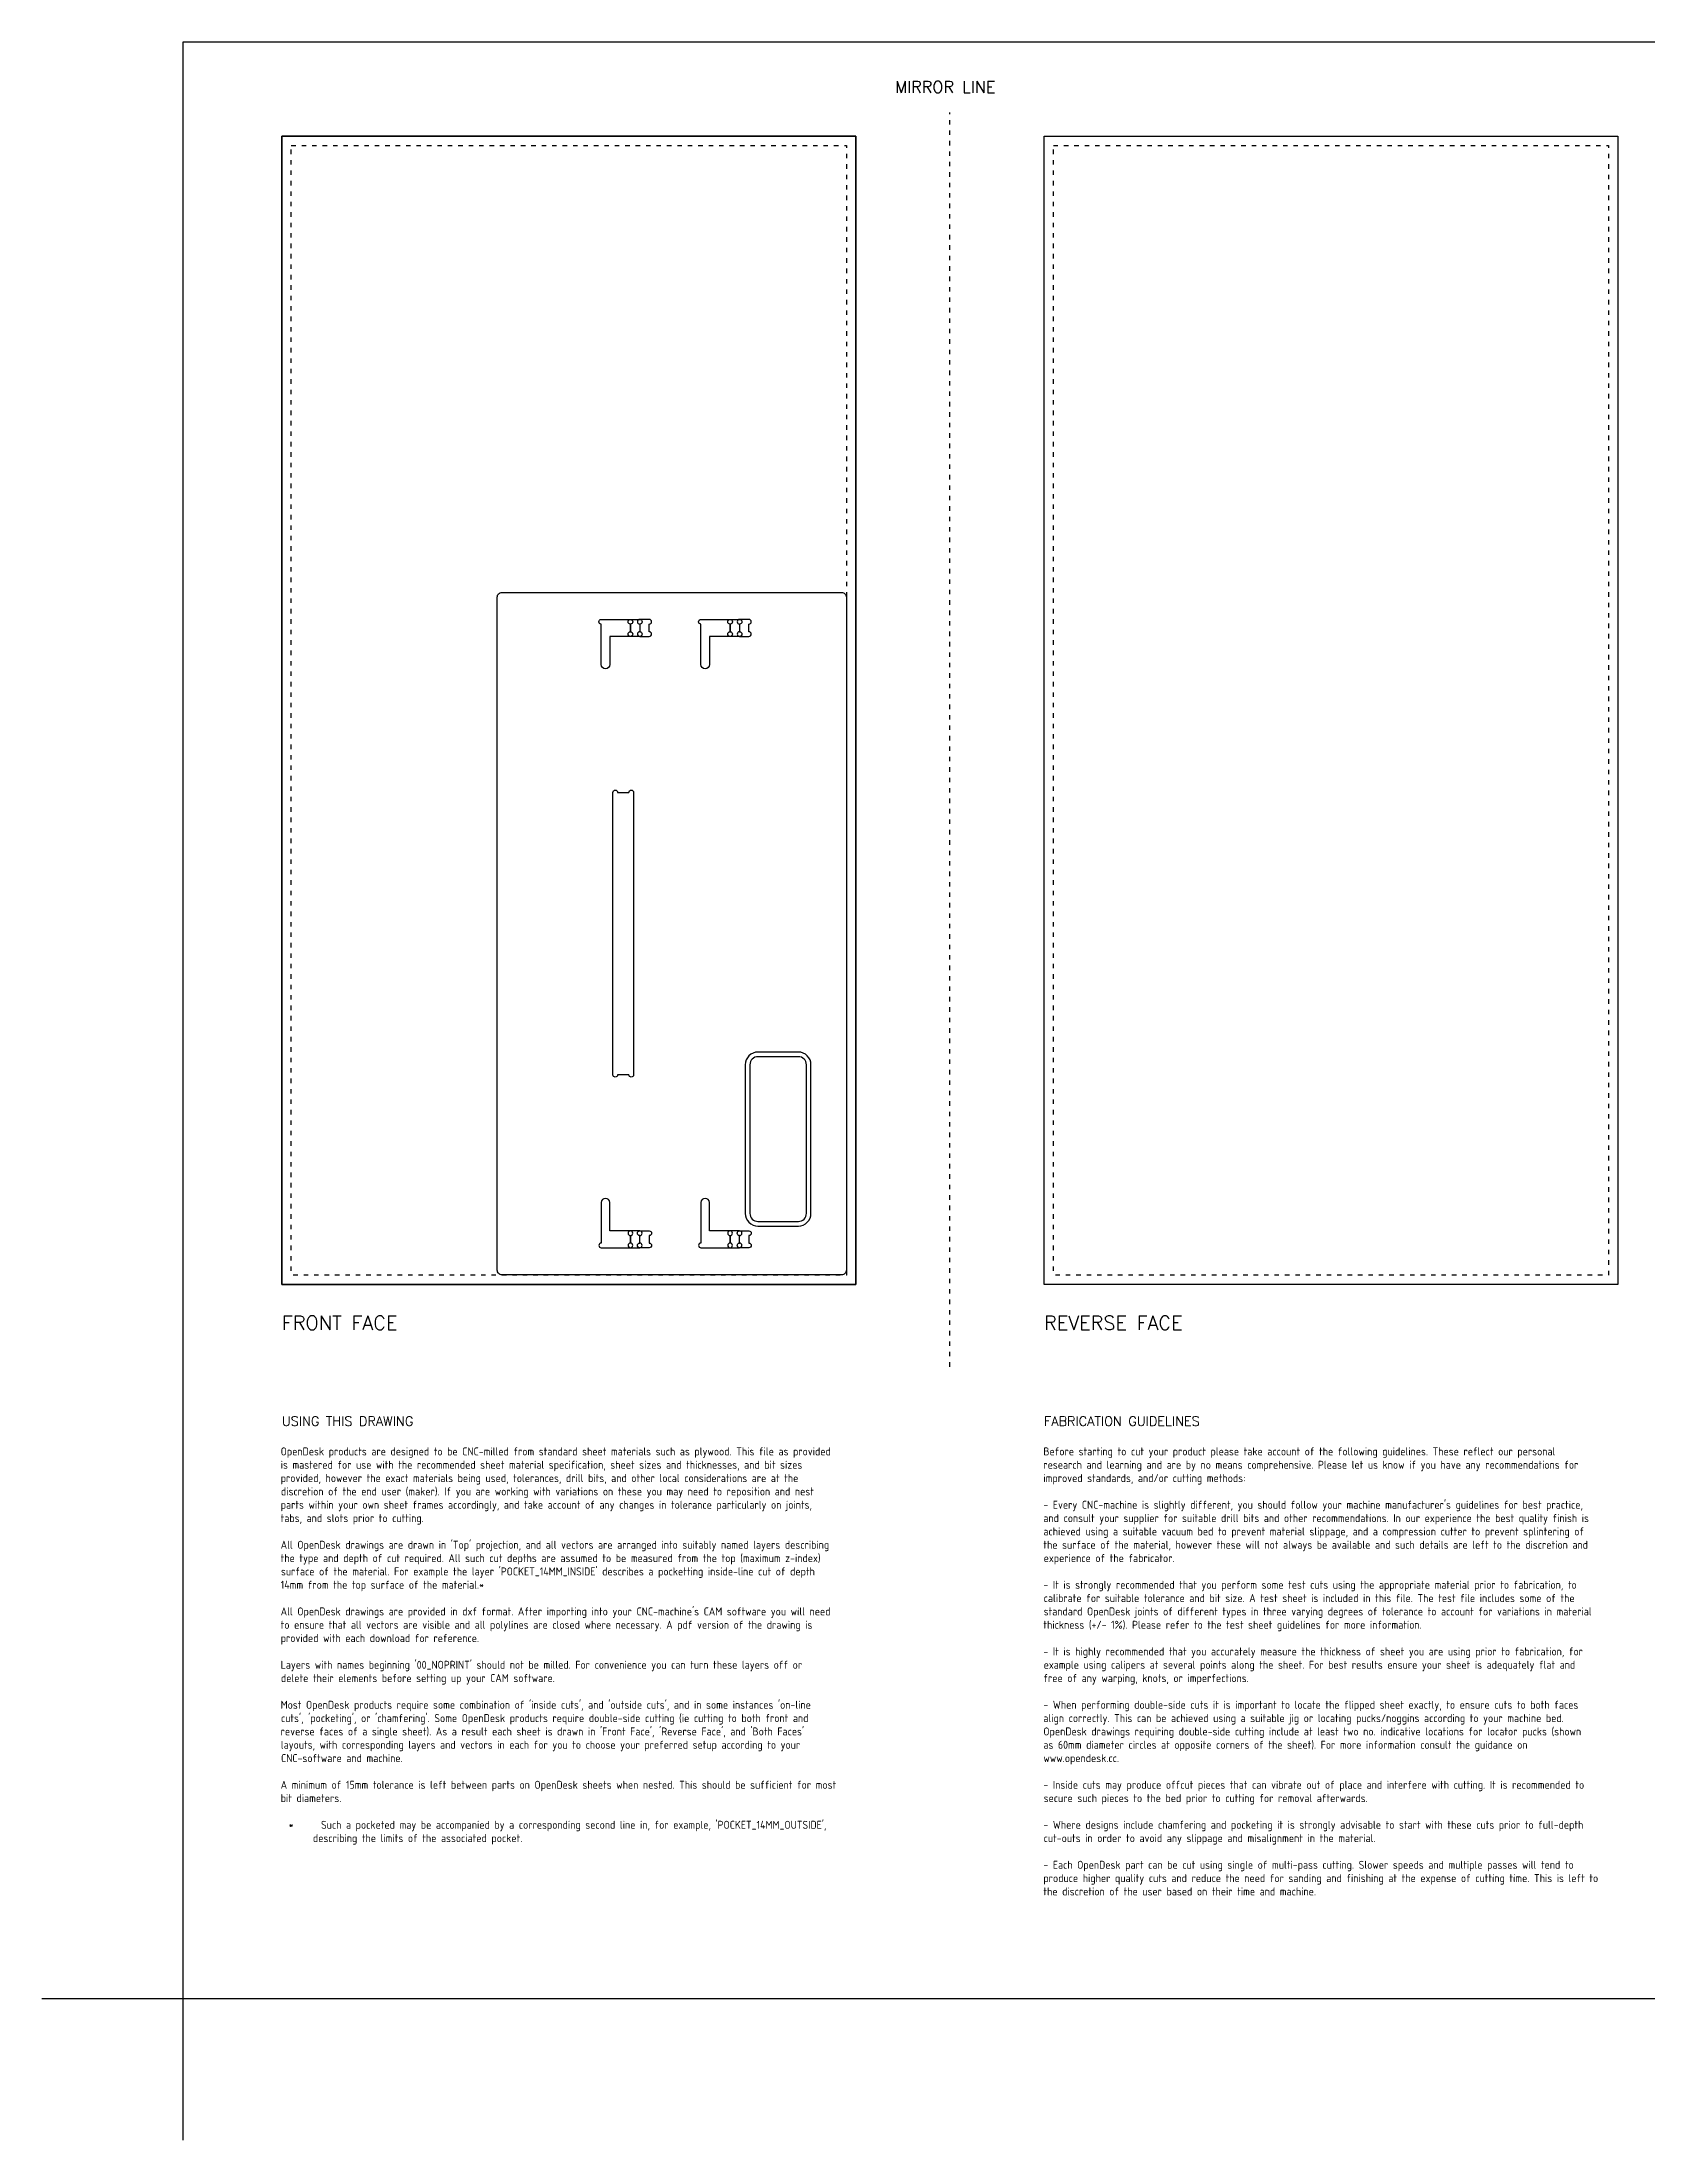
# Model space of a CAD drawing. Extents: x 7129 to 13309, y -300 to 4158.
# Drawn here: x 7129 to 10541, y -300 to 4158 of the extents above; entities that cross this region are included whole.
import ezdxf
from ezdxf.enums import TextEntityAlignment as Align

# ---------------------------------------------------------------- set-up
doc = ezdxf.new("R2010")
doc.units = 0
doc.linetypes.add('DGN_STYLE_5', pattern=[22.17944, 9.505474, -12.673965])
doc.layers.get('0').update_dxf_attribs({"linetype": 'CONTINUOUS'})
for name, color, linetype in [('00-NOPRINT_TEXT', 7, 'CONTINUOUS'), ('00_NOPRINT_TOLERANCE', 7, 'DGN_STYLE_5'), ('CHAMFER_45DEG_12MM_DEEP_ON', 84, 'CONTINUOUS'), ('CUTOUT_18MM_INSIDE', 1, 'CONTINUOUS'), ('CUTOUT_18MM_OUTSIDE', 6, 'CONTINUOUS'), ('POCKET_12MM_INSIDE', 172, 'CONTINUOUS'), ('POCKET_14MM_INSIDE', 57, 'CONTINUOUS'), ('POCKET_7MM_INSIDE', 167, 'CONTINUOUS')]:
    doc.layers.add(name, color=color, linetype=linetype)
doc.layers.add('BOARD_$TH-NOMINAL', color=3, linetype='CONTINUOUS', lineweight=30)
doc.styles.add('OD-ISOCP-17', font='isocp.shx', dxfattribs={"height": 17})
doc.styles.add('OD-SIMPLEX-20', font='simplex.shx', dxfattribs={"height": 20})
doc.styles.add('OD-SIMPLEX-25', font='simplex.shx', dxfattribs={"height": 25})
doc.styles.add('OD-SIMPLEX-30', font='simplex.shx', dxfattribs={"height": 30})

msp = doc.modelspace()

# ---------------------------------------------------------------- linework, layer by layer
msp.add_lwpolyline([(7638.8, 3958), (7638.8, 1518), (8858.8, 1518), (8858.8, 3958)], close=True)
at = {"layer": '00-NOPRINT_TEXT', "flags": 128}
msp.add_lwpolyline([(7428.8, 4158), (13308.8, 4158), (13308.8, 0), (7428.8, 0)], close=True, dxfattribs=at)
msp.add_lwpolyline([(7428.8, -300), (7428.8, 0), (7128.8, 0)], dxfattribs=at)
at = {"layer": '00_NOPRINT_TOLERANCE'}
msp.add_line((9058.8, 1343.2), (9058.8, 4008), dxfattribs=at)
at = {"layer": '00_NOPRINT_TOLERANCE', "flags": 128}
for points in [[(7638.8, 3958), (8858.8, 3958), (8858.8, 1518), (7638.8, 1518)], [(7658.8, 3938), (8838.8, 3938), (8838.8, 1538), (7658.8, 1538)], [(9258.8, 3958), (10478.8, 3958), (10478.8, 1518), (9258.8, 1518)], [(9278.8, 3938), (10458.8, 3938), (10458.8, 1538), (9278.8, 1538)]]:
    msp.add_lwpolyline(points, close=True, dxfattribs=at)
at = {"layer": 'BOARD_$TH-NOMINAL', "flags": 128}
for points in [[(7638.8, 3958), (8858.8, 3958), (8858.8, 1518), (7638.8, 1518)], [(9258.8, 3958), (10478.8, 3958), (10478.8, 1518), (9258.8, 1518)]]:
    msp.add_lwpolyline(points, close=True, dxfattribs=at)
at = {"layer": 'CHAMFER_45DEG_12MM_DEEP_ON', "linetype": 'Continuous'}
msp.add_lwpolyline([(8096.6, 1548.4), (8096.6, 2978.4, -0.414214), (8106.6, 2988.4), (8828.6, 2988.4, -0.414214), (8838.6, 2978.4), (8838.6, 1548.4, -0.414214), (8828.6, 1538.4), (8106.6, 1538.4, -0.414214)], format="xyb", close=True, dxfattribs=at)
at = {"layer": 'CUTOUT_18MM_INSIDE', "linetype": 'Continuous'}
msp.add_lwpolyline([(8633.6, 1668.9, 0.414214), (8650.6, 1651.9), (8736.6, 1651.9, 0.414214), (8753.6, 1668.9), (8753.6, 1984.9, 0.414214), (8736.6, 2001.9), (8650.6, 2001.9, 0.414214), (8633.6, 1984.9)], format="xyb", close=True, dxfattribs=at)
at = {"layer": 'CUTOUT_18MM_OUTSIDE', "color": 6, "linetype": 'Continuous'}
msp.add_lwpolyline([(8096.6, 1548.4), (8096.6, 2978.4, -0.414214), (8106.6, 2988.4), (8828.6, 2988.4, -0.414214), (8838.6, 2978.4), (8838.6, 1548.4, -0.414214), (8828.6, 1538.4), (8106.6, 1538.4, -0.414214)], format="xyb", close=True, dxfattribs=at)
at = {"layer": 'POCKET_12MM_INSIDE', "color": 175, "linetype": 'Continuous'}
msp.add_lwpolyline([(8342.4, 1963.4), (8342.4, 2563.4, -1), (8352.4, 2563.4), (8376.4, 2563.4, -1), (8386.4, 2563.4), (8386.4, 1963.4, -1), (8376.4, 1963.4), (8352.4, 1963.4, -1)], format="xyb", close=True, dxfattribs=at)
at = {"layer": 'POCKET_12MM_INSIDE'}
msp.add_lwpolyline([(8623.8, 1668.9, 0.414214), (8650.6, 1642.1), (8736.6, 1642.1, 0.414214), (8763.4, 1668.9), (8763.4, 1984.9, 0.414214), (8736.6, 2011.7), (8650.6, 2011.7, 0.414214), (8623.8, 1984.9)], format="xyb", close=True, dxfattribs=at)
at = {"layer": 'POCKET_14MM_INSIDE', "color": 82, "linetype": 'Continuous'}
for points in [[(8317.6, 2930.9), (8379.6, 2930.9, -1), (8379.6, 2920.9), (8379.6, 2904.9, -1), (8379.6, 2894.9), (8335.6, 2894.9), (8335.6, 2834.9, -1), (8317.6, 2834.9), (8317.6, 2901.9), (8317.6, 2920.9, -1)], [(8419.6, 2930.9), (8399.6, 2930.9, 1), (8399.6, 2920.9), (8399.6, 2904.9, 1), (8399.6, 2894.9), (8419.6, 2894.9, 1), (8419.6, 2904.9), (8419.6, 2920.9, 1)], [(8529.6, 2930.9), (8591.6, 2930.9, -1), (8591.6, 2920.9), (8591.6, 2904.9, -1), (8591.6, 2894.9), (8547.6, 2894.9), (8547.6, 2834.9, -1), (8529.6, 2834.9), (8529.6, 2901.9), (8529.6, 2920.9, -1)], [(8631.6, 2930.9), (8611.6, 2930.9, 1), (8611.6, 2920.9), (8611.6, 2904.9, 1), (8611.6, 2894.9), (8631.6, 2894.9, 1), (8631.6, 2904.9), (8631.6, 2920.9, 1)], [(8317.6, 1595.9), (8379.6, 1595.9, 1), (8379.6, 1605.9), (8379.6, 1621.9, 1), (8379.6, 1631.9), (8335.6, 1631.9), (8335.6, 1691.9, 1), (8317.6, 1691.9), (8317.6, 1605.9, 1)], [(8529.6, 1595.9), (8591.6, 1595.9, 1), (8591.6, 1605.9), (8591.6, 1621.9, 1), (8591.6, 1631.9), (8547.6, 1631.9), (8547.6, 1691.9, 1), (8529.6, 1691.9), (8529.6, 1605.9, 1)], [(8419.6, 1595.9), (8399.6, 1595.9, -1), (8399.6, 1605.9), (8399.6, 1621.9, -1), (8399.6, 1631.9), (8419.6, 1631.9, -1), (8419.6, 1621.9), (8419.6, 1605.9, -1)], [(8631.6, 1595.9), (8611.6, 1595.9, -1), (8611.6, 1605.9), (8611.6, 1621.9, -1), (8611.6, 1631.9), (8631.6, 1631.9, -1), (8631.6, 1621.9), (8631.6, 1605.9, -1)]]:
    msp.add_lwpolyline(points, format="xyb", close=True, dxfattribs=at)
at = {"layer": 'POCKET_7MM_INSIDE', "color": 145, "linetype": 'Continuous'}
for points in [[(8379.6, 2904.9), (8379.6, 2920.9, -1), (8379.6, 2930.9), (8399.6, 2930.9, -1), (8399.6, 2920.9), (8399.6, 2904.9, -1), (8399.6, 2894.9), (8379.6, 2894.9, -1)], [(8591.6, 2904.9), (8591.6, 2920.9, -1), (8591.6, 2930.9), (8611.6, 2930.9, -1), (8611.6, 2920.9), (8611.6, 2904.9, -1), (8611.6, 2894.9), (8591.6, 2894.9, -1)], [(8379.6, 1621.9), (8379.6, 1605.9, 1), (8379.6, 1595.9), (8399.6, 1595.9, 1), (8399.6, 1605.9), (8399.6, 1621.9, 1), (8399.6, 1631.9), (8379.6, 1631.9, 1)], [(8591.6, 1621.9), (8591.6, 1605.9, 1), (8591.6, 1595.9), (8611.6, 1595.9, 1), (8611.6, 1605.9), (8611.6, 1621.9, 1), (8611.6, 1631.9), (8591.6, 1631.9, 1)]]:
    msp.add_lwpolyline(points, format="xyb", close=True, dxfattribs=at)

# ---------------------------------------------------------------- texts
at = {"layer": '00-NOPRINT_TEXT', "style": 'OD-SIMPLEX-25'}
msp.add_text('MIRROR LINE', height=25, dxfattribs=at).set_placement((8942.1, 4049.9))
at = {"layer": '00-NOPRINT_TEXT', "color": 7}
for s, height, style, p in [('FRONT FACE', 30, 'OD-SIMPLEX-30', (7638.8, 1451.3)), ('REVERSE FACE', 30, 'OD-SIMPLEX-30', (9258.8, 1451.3)), ('USING THIS DRAWING', 20, 'OD-SIMPLEX-20', (7638.8, 1237.4)), ('FABRICATION GUIDELINES', 20, 'OD-SIMPLEX-20', (9258.8, 1237.4))]:
    msp.add_text(s, height=height, rotation=360, dxfattribs=dict(at, style=style)).set_placement(p, align=Align.TOP_LEFT)
at = {"layer": '00-NOPRINT_TEXT', "color": 7, "style": 'OD-ISOCP-17'}
for s, p in [('OpenDesk products are designed to be CNC-milled from standard sheet materials such as plywood. This file as provided', (7636.2, 1154.7)), ('Before starting to cut your product please take account of the following guidelines. These reflect our personal', (9257.4, 1154.7)), ('is mastered for use with the recommended sheet material specification, sheet sizes and thicknesses, and bit sizes', (7636.2, 1126.3)), ('provided, however the exact materials being used, tolerances, drill bits, and other local considerations are at the', (7636.2, 1098)), ('research and learning and are by no means comprehensive. Please let us know if you have any recommendations for', (9257.4, 1126.3)), ('improved standards, and/or cutting methods:', (9257.4, 1098)), ('discretion of the end user (maker). If you are working with variations on these you may need to reposition and nest', (7636.8, 1069.7)), ('tabs, and slots prior to cutting.', (7636.2, 1013)), ('parts within your own sheet frames accordingly, and take account of any changes in tolerance particularly on joints,', (7636.2, 1041.3)), ("- Every CNC-machine is slightly different, you should follow your machine manufacturer's guidelines for best practice,", (9257.4, 1041.3)), ('and consult your supplier for suitable drill bits and other recommendations. In our experience the best quality finish is', (9257.4, 1013)), ('achieved using a suitable vacuum bed to prevent material slippage, and a compression cutter to prevent splintering of', (9257.4, 984.7)), ('the type and depth of cut required. All such cut depths are assumed to be measured from the top (maximum z-index)', (7636.2, 928)), ("All OpenDesk drawings are drawn in 'Top' projection, and all vectors are arranged into suitably named layers describing", (7636.2, 956.3)), ('the surface of the material, however these will not always be available and such details are left to the discretion and', (9257.4, 956.3)), ('experience of the fabricator.', (9258, 928)), ("surface of the material. For example the layer 'POCKET_14MM_INSIDE' describes a pocketting inside-line cut of depth", (7636.8, 899.7)), ('14mm from the top surface of the material.*', (7636.2, 871.3)), ('- It is strongly recommended that you perform some test cuts using the appropriate material prior to fabrication, to', (9257.4, 871.3)), ('calibrate for suitable tolerance and bit size. A test sheet is included in this file. The test file includes some of the', (9258, 843)), ('to ensure that all vectors are visible and all polylines are closed where necessary. A pdf version of the drawing is', (7636.2, 786.3)), ("All OpenDesk drawings are provided in dxf format. After importing into your CNC-machine's CAM software you will need", (7636.2, 814.7)), ('thickness (+/- 1%%%). Please refer to the test sheet guidelines for more information.', (9257.4, 786.3)), ('standard OpenDesk joints of different types in three varying degrees of tolerance to account for variations in material', (9258, 814.7)), ('provided with each download for reference.', (7636.2, 758)), ("Layers with names beginning '00_NOPRINT' should not be milled. For convenience you can turn these layers off or", (7636.2, 701.3)), ('- It is highly recommended that you accurately measure the thickness of sheet you are using prior to fabrication, for', (9257.4, 729.7)), ('example using calipers at several points along the sheet. For best results ensure your sheet is adequately flat and', (9258, 701.3)), ('delete their elements before setting up your CAM software.', (7636.8, 673)), ('free of any warping, knots, or imperfections.', (9257.4, 673)), ("Most OpenDesk products require some combination of 'inside cuts', and 'outside cuts', and in some instances 'on-line", (7636.2, 616.3)), ('- When performing double-side cuts it is important to locate the flipped sheet exactly, to ensure cuts to both faces', (9257.4, 616.3)), ("reverse faces of a single sheet). As a result each sheet is drawn in 'Front Face', 'Reverse Face', and 'Both Faces'", (7636.2, 559.7)), ("cuts', 'pocketing', or 'chamfering'. Some OpenDesk products require double-side cutting (ie cutting to both front and", (7636.8, 588)), ('align correctly. This can be achieved using a suitable jig or locating pucks/noggins according to your machine bed.', (9257.4, 588)), ('layouts, with corresponding layers and vectors in each for you to choose your preferred setup according to your', (7636.6, 531.3)), ('as 60mm diameter circles at opposite corners of the sheet). For more information consult the guidance on', (9257.4, 531.3)), ('OpenDesk drawings requiring double-side cutting include at least two no. indicative locations for locator pucks (shown', (9257.4, 559.7)), ('CNC-software and machine.', (7637, 503)), ('www.opendesk.cc.', (9257.4, 503)), ('A minimum of 15mm tolerance is left between parts on OpenDesk sheets when nested. This should be sufficient for most', (7636.2, 446.3)), ('- Inside cuts may produce offcut pieces that can vibrate out of place and interfere with cutting. It is recommended to', (9257.4, 446.3)), ('bit diameters.', (7636.2, 418)), ('secure such pieces to the bed prior to cutting for removal afterwards.', (9258, 418)), ("*      Such a pocketed may be accompanied by a corresponding second line in, for example, 'POCKET_14MM_OUTSIDE',", (7653.2, 361.3)), ('- Where designs include chamfering and pocketing it is strongly advisable to start with these cuts prior to full-depth', (9257.4, 361.3)), ('describing the limits of the associated pocket.', (7704.8, 333)), ('cut-outs in order to avoid any slippage and misalignment in the material.', (9258, 333)), ('- Each OpenDesk part can be cut using single of multi-pass cutting. Slower speeds and multiple passes will tend to', (9257.4, 276.3)), ('the discretion of the user based on their time and machine.', (9257.4, 219.7)), ('produce higher quality cuts and reduce the need for sanding and finishing at the expense of cutting time. This is left to', (9257.4, 248))]:
    msp.add_text(s, height=17, rotation=360, dxfattribs=at).set_placement(p)

doc.saveas('drawing.dxf')
